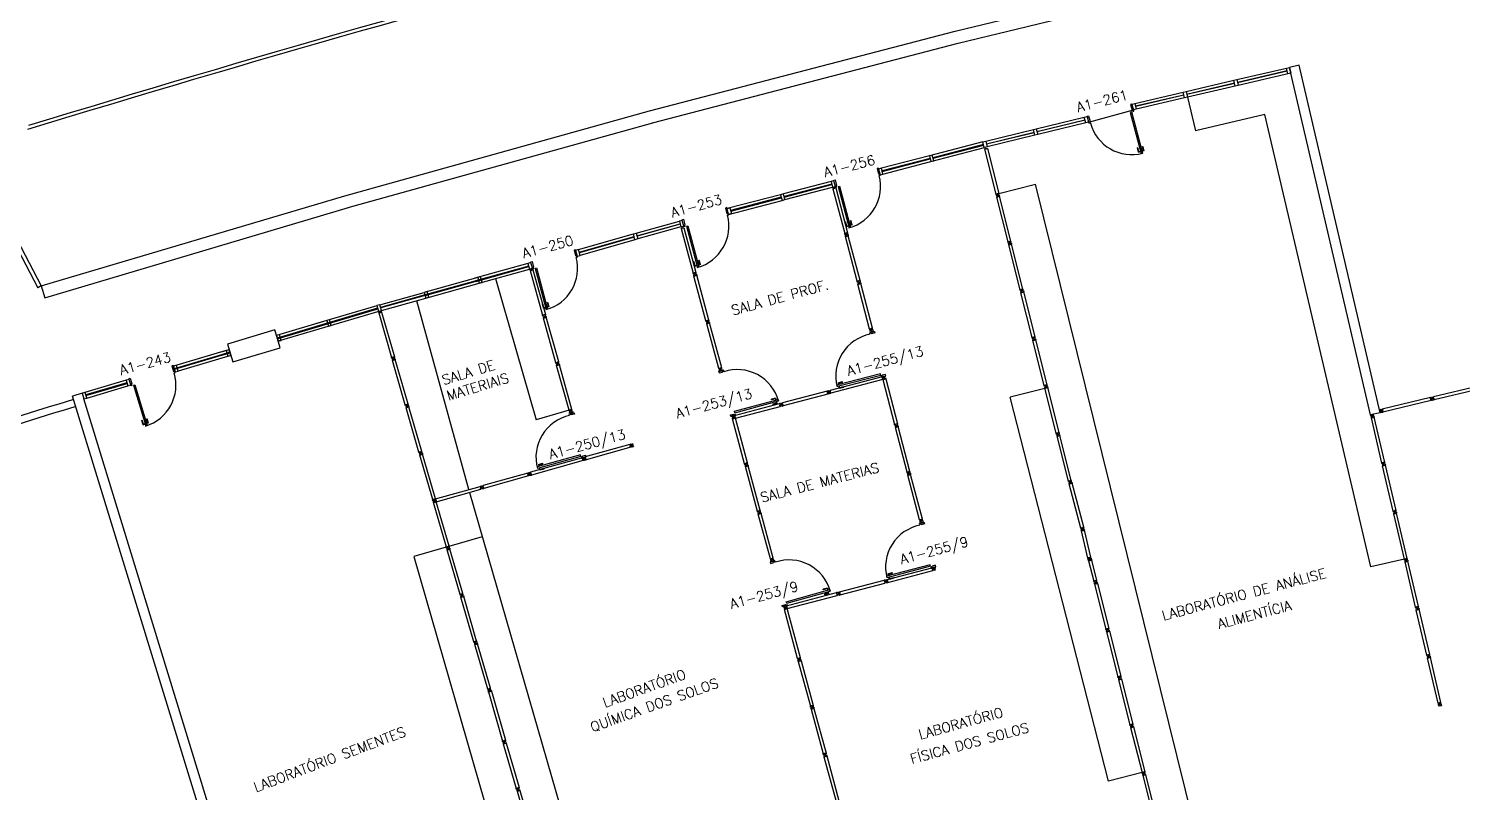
# Model space of a CAD drawing. Header units: millimetres. Extents: x 2958 to 3256, y 1036 to 1150.
# Drawn here: x 3001.71 to 3030.77, y 1060.13 to 1075.61 of the extents above; entities that cross this region are included whole.
import ezdxf

# ---------------------------------------------------------------- set-up
doc = ezdxf.new("R2010")
doc.units = ezdxf.units.MM
for name, color, linetype in [('ALV', 2, 'Continuous'), ('BANC', 2, 'Continuous'), ('DIV', 2, 'Continuous'), ('ESQ', 1, 'Continuous'), ('PISO', 1, 'Continuous'), ('TEXTO', 2, 'Continuous'), ('TEXTO-ENDEREÇO', 2, 'Continuous'), ('USO1', 2, 'Continuous')]:
    doc.layers.add(name, color=color, linetype=linetype)
doc.styles.add('1', font='romans.shx')
doc.styles.add('UNB-100', font='simplex.shx', dxfattribs={"height": 0.2})
doc.styles.add('UNB-100-1', font='simplex.shx', dxfattribs={"height": 0.2})
doc.dimstyles.new('1-600', dxfattribs={"dimtxt": 1.1, "dimasz": 2.5, "dimexe": 2, "dimexo": 4, "dimgap": 0.2, "dimtad": 1, "dimdec": 0, "dimzin": 4, "dimdsep": 46, "dimlunit": 6, "dimtxsty": '1', "dimblk1": 'NONE', "dimblk2": 'NONE', "dimsah": 1, "dimcen": 0, "dimclrd": 2, "dimclre": 2, "dimclrt": 2, "dimadec": 0, "dimazin": 0, "dimtfac": 1, "dimtdec": 0, "dimtmove": 2, "dimatfit": 3, "dimldrblk": 'NONE', "dimfxl": 1, "dimtolj": 1, "dimtzin": 0, "dimarcsym": 0})

# ---------------------------------------------------------------- blocks, each defined once
blk = doc.blocks.new('DIVMT-SLC')
for p, q in [((-0.03, 0.03), (-0.03, 0.006)), ((-0.008, 0.03), (-0.03, 0.03)), ((-0.0185, 0.006), (-0.03, 0.006)), ((-0.0185, -0.006), (-0.0185, 0.006)), ((-0.008, 0.03), (-0.008, 0.02)), ((-0.008, 0.02), (0.008, 0.02)), ((-0.0051, 0), (0.0051, 0)), ((0.0051, 0), (-0.0051, 0)), ((-0.0051, 0), (0.0051, 0)), ((0, -0.0051), (0, 0.0051)), ((0, 0.0051), (0, -0.0051)), ((0.008, 0.03), (0.008, 0.02)), ((0.008, 0.03), (0.03, 0.03)), ((0.0205, 0.006), (0.03, 0.006)), ((0.0205, -0.006), (0.0205, 0.006)), ((0.0205, 0.006), (0.0205, -0.006)), ((0.0205, 0.006), (0.03, 0.006)), ((0.97, 0.03), (0.03, 0.03)), ((0.03, 0.006), (0.03, 0.03)), ((0.03, -0.03), (0.03, 0.03)), ((0.03, -0.005), (0.03, 0.005)), ((0.97, -0.03), (0.97, 0.03)), ((0.97, 0.03), (0.97, 0.009)), ((0.97, 0.009), (0.97, 0.027)), ((0.9795, 0.006), (0.97, 0.006)), ((0.97, -0.005), (0.97, 0.005)), ((0.9795, 0.006), (0.9795, -0.006)), ((1.0051, 0), (0.9949, 0)), ((1, 0.0051), (1, -0.0051)), ((-0.0185, -0.006), (-0.03, -0.006)), ((-0.03, -0.03), (-0.03, -0.006)), ((-0.008, -0.03), (-0.03, -0.03)), ((-0.008, -0.03), (-0.008, -0.02)), ((-0.008, -0.02), (0.008, -0.02)), ((0.008, -0.03), (0.008, -0.02)), ((0.008, -0.03), (0.03, -0.03)), ((0.0205, -0.006), (0.03, -0.006)), ((0.0205, -0.006), (0.03, -0.006)), ((0.03, -0.006), (0.03, -0.03)), ((0.97, -0.03), (0.03, -0.03)), ((0.9795, -0.006), (0.97, -0.006)), ((0.97, -0.009), (0.97, -0.027))]:
    blk.add_line(p, q)
blk = doc.blocks.new('MTT-SLC')
for p, q in [((-0.008, 0.03), (-0.03, 0.03)), ((-0.03, 0.03), (-0.03, 0.006)), ((-0.0185, 0.006), (-0.03, 0.006)), ((-0.0185, -0.006), (-0.0185, 0.006)), ((-0.008, 0.03), (-0.008, 0.02)), ((-0.008, 0.02), (0.008, 0.02)), ((-0.0051, 0), (0.0051, 0)), ((0, -0.0051), (0, 0.0051)), ((0.008, 0.03), (0.03, 0.03)), ((0.008, 0.03), (0.008, 0.02)), ((0.0205, -0.006), (0.0205, 0.006)), ((0.0205, 0.006), (0.03, 0.006)), ((0.03, 0.006), (0.03, 0.03)), ((-0.03, -0.03), (-0.03, -0.006)), ((-0.0185, -0.006), (-0.03, -0.006)), ((-0.008, -0.03), (-0.03, -0.03)), ((-0.008, -0.02), (0.008, -0.02)), ((-0.008, -0.03), (-0.008, -0.02)), ((0.008, -0.03), (0.008, -0.02)), ((0.008, -0.03), (0.03, -0.03)), ((0.0205, -0.006), (0.03, -0.006)), ((0.03, -0.006), (0.03, -0.03))]:
    blk.add_line(p, q)
blk = doc.blocks.new('PDV1D-SLC')
at = {"layer": 'DIV'}
for p, q in [((0, 0), (-0.012, 0)), ((0, 0.06), (0, 0.075)), ((0, 0.075), (0.03, 0.075)), ((0, -0.06), (0, 0.06)), ((0.03, 0.075), (0.03, -0.045)), ((0.91, 0.075), (0.91, -0.045)), ((0.94, 0.075), (0.91, 0.075)), ((0.94, 0.06), (0.94, 0.075)), ((0.94, -0.06), (0.94, 0.06)), ((0, -0.075), (0, -0.06)), ((0.02, -0.075), (0, -0.075)), ((0.02, -0.045), (0.03, -0.045)), ((0.02, -0.045), (0.02, -0.075)), ((0.052, -0.075), (0.052, -0.94)), ((0.052, -0.075), (0.082, -0.075)), ((0.082, -0.075), (0.082, -0.94)), ((0.92, -0.045), (0.91, -0.045)), ((0.92, -0.045), (0.92, -0.075)), ((0.92, -0.075), (0.94, -0.075)), ((0.94, -0.075), (0.94, -0.06)), ((0.019, -0.81), (0.009, -0.81)), ((0.009, -0.9), (0.009, -0.81)), ((0.019, -0.89), (0.019, -0.81)), ((0.114, -0.81), (0.124, -0.81)), ((0.114, -0.89), (0.114, -0.81)), ((0.124, -0.9), (0.124, -0.81)), ((0.009, -0.9), (0.049, -0.9)), ((0.019, -0.89), (0.049, -0.89)), ((0.082, -0.94), (0.052, -0.94)), ((0.114, -0.89), (0.084, -0.89)), ((0.124, -0.9), (0.084, -0.9))]:
    blk.add_line(p, q, dxfattribs=at)
blk.add_arc((0.048, -0.075), 0.865, 270, 0, dxfattribs=at)
blk = doc.blocks.new('DIVINI-SLC')
for p, q in [((-0.005, 0), (0.005, 0)), ((-0.005, 0), (0.005, 0)), ((0.008, 0.02), (0, 0.02)), ((0, 0.001), (0, 0.02)), ((0, -0.005), (0, 0.005)), ((0, -0.005), (0, 0.005)), ((0, -0.02), (0, 0.001)), ((0.008, 0.03), (0.03, 0.03)), ((0.008, 0.03), (0.008, 0.02)), ((0.02, 0.006), (0.03, 0.006)), ((0.02, 0.006), (0.02, -0.006)), ((0.02, -0.006), (0.02, 0.006)), ((0.02, 0.006), (0.03, 0.006)), ((0.02, -0.004), (0.02, 0.004)), ((0.023, 0.006), (0.027, 0.006)), ((0.03, -0.03), (0.03, 0.03)), ((0.03, 0.03), (0.03, -0.03)), ((0.03, 0.03), (0.97, 0.03)), ((0.03, 0.009), (0.03, 0.027)), ((0.03, 0.009), (0.03, 0.027)), ((0.03, -0.005), (0.03, 0.005)), ((0.03, 0.005), (0.03, -0.005)), ((0.97, 0.03), (0.97, -0.03)), ((0.98, 0.006), (0.97, 0.006)), ((0.97, 0.005), (0.97, -0.005)), ((0.98, -0.006), (0.98, 0.006)), ((0.995, 0), (1.005, 0)), ((1.005, 0), (0.995, 0)), ((1, -0.005), (1, 0.005)), ((0, -0.02), (0.008, -0.02)), ((0.008, -0.03), (0.008, -0.02)), ((0.008, -0.03), (0.03, -0.03)), ((0.02, -0.006), (0.03, -0.006)), ((0.02, -0.006), (0.03, -0.006)), ((0.023, -0.006), (0.027, -0.006)), ((0.03, -0.009), (0.03, -0.027)), ((0.03, -0.009), (0.03, -0.027)), ((0.03, -0.03), (0.03, -0.009)), ((0.03, -0.03), (0.97, -0.03)), ((0.98, -0.006), (0.97, -0.006))]:
    blk.add_line(p, q)
blk = doc.blocks.new('PDV2E-SLC')
at = {"layer": 'DIV', "color": 1}
for p, q in [((0.023, 0.925), (0.063, 0.925)), ((0.023, 0.925), (0.023, 0.835)), ((0.033, 0.915), (0.063, 0.915)), ((0.033, 0.915), (0.033, 0.835)), ((0.138, 0.925), (0.097, 0.925)), ((0.128, 0.915), (0.097, 0.915)), ((0.128, 0.915), (0.128, 0.835)), ((0.138, 0.925), (0.138, 0.835)), ((0.033, 0.835), (0.023, 0.835)), ((0.128, 0.835), (0.137, 0.835))]:
    blk.add_line(p, q, dxfattribs=at)
at = {"layer": 'DIV'}
for p, q in [((0.065, 0.05), (0.065, 0.965)), ((0.095, 0.965), (0.065, 0.965)), ((0.095, 0.05), (0.095, 0.965)), ((0.049, 0.05), (0.029, 0.05)), ((0.029, 0.05), (0.029, 0.035)), ((0.029, 0.035), (0.029, -0.035)), ((0.049, 0.02), (0.049, 0.05)), ((0.049, 0.02), (0.059, 0.02)), ((0.059, -0.05), (0.059, 0.02)), ((0.065, 0.05), (0.095, 0.05)), ((0.928, -0.05), (0.928, 0.02)), ((0.938, 0.02), (0.928, 0.02)), ((0.938, 0.05), (0.958, 0.05)), ((0.938, 0.02), (0.938, 0.05)), ((0.958, 0.05), (0.958, 0.035)), ((0.958, 0.035), (0.958, -0.035)), ((0.029, -0.035), (0.029, -0.05)), ((0.029, -0.05), (0.059, -0.05)), ((0.958, -0.05), (0.928, -0.05)), ((0.958, -0.035), (0.958, -0.05))]:
    blk.add_line(p, q, dxfattribs=at)
at = {"layer": 'DIV', "color": 1}
blk.add_arc((0.062, 0.1), 0.865, 356.6786, 90, dxfattribs=at)
blk = doc.blocks.new('MTINI-SLC')
for p, q in [((-0.03, 0.008), (-0.03, 0.03)), ((0.03, 0.03), (-0.03, 0.03)), ((-0.03, 0.008), (-0.02, 0.008)), ((-0.009, 0.03), (-0.027, 0.03)), ((-0.02, 0.008), (-0.02, 0)), ((-0.001, 0), (-0.02, 0)), ((-0.006, 0.02), (-0.006, 0.03)), ((-0.006, 0.023), (-0.006, 0.027)), ((-0.006, 0.02), (0.006, 0.02)), ((0.005, 0.03), (-0.005, 0.03)), ((0.005, 0), (-0.005, 0)), ((0.004, 0.02), (-0.004, 0.02)), ((0.02, 0), (-0.001, 0)), ((0, -0.005), (0, 0.005)), ((0.006, 0.02), (0.006, 0.03)), ((0.006, 0.023), (0.006, 0.027)), ((0.009, 0.03), (0.027, 0.03)), ((0.03, 0.008), (0.02, 0.008)), ((0.02, 0), (0.02, 0.008)), ((0.03, 0.008), (0.03, 0.03))]:
    blk.add_line(p, q)
blk = doc.blocks.new('DIV-SLC')
for p, q in [((-0.0051, 0), (0.0051, 0)), ((0, -0.0051), (0, 0.0051)), ((0.0205, 0.006), (0.03, 0.006)), ((0.0205, -0.006), (0.0205, 0.006)), ((0.03, 0.03), (0.97, 0.03)), ((0.03, 0.03), (0.03, -0.03)), ((0.03, 0.009), (0.03, 0.027)), ((0.03, 0.005), (0.03, -0.005)), ((0.97, 0.03), (0.97, -0.03)), ((0.9795, 0.006), (0.97, 0.006)), ((0.97, 0.005), (0.97, -0.005)), ((0.9795, -0.006), (0.9795, 0.006)), ((1.0051, 0), (0.9949, 0)), ((0.9949, 0), (1.0051, 0)), ((1, -0.0051), (1, 0.0051)), ((0.0205, -0.006), (0.03, -0.006)), ((0.03, -0.03), (0.03, -0.009)), ((0.03, -0.009), (0.03, -0.027)), ((0.03, -0.03), (0.97, -0.03)), ((0.9795, -0.006), (0.97, -0.006))]:
    blk.add_line(p, q)
blk = doc.blocks.new('PDV2D-SLC')
at = {"layer": 'DIV'}
for p, q in [((0.03, 0.05), (0.06, 0.05)), ((0.03, 0.035), (0.03, 0.05)), ((0.03, -0.035), (0.03, 0.035)), ((0.06, 0.05), (0.06, -0.02)), ((0.941, 0.05), (0.941, -0.02)), ((0.971, 0.05), (0.941, 0.05)), ((0.971, 0.035), (0.971, 0.05)), ((0.971, -0.035), (0.971, 0.035)), ((0.03, -0.05), (0.03, -0.035)), ((0.05, -0.05), (0.03, -0.05)), ((0.05, -0.02), (0.06, -0.02)), ((0.05, -0.02), (0.05, -0.05)), ((0.079, -0.05), (0.109, -0.05)), ((0.079, -0.05), (0.079, -0.965)), ((0.109, -0.05), (0.109, -0.965)), ((0.951, -0.02), (0.941, -0.02)), ((0.951, -0.02), (0.951, -0.05)), ((0.951, -0.05), (0.971, -0.05)), ((0.971, -0.05), (0.971, -0.035)), ((0.109, -0.965), (0.079, -0.965))]:
    blk.add_line(p, q, dxfattribs=at)
at = {"layer": 'DIV', "color": 1}
for p, q in [((0.036, -0.925), (0.036, -0.835)), ((0.046, -0.835), (0.036, -0.835)), ((0.046, -0.915), (0.046, -0.835)), ((0.141, -0.915), (0.141, -0.835)), ((0.141, -0.835), (0.151, -0.835)), ((0.151, -0.925), (0.151, -0.835)), ((0.036, -0.925), (0.076, -0.925)), ((0.046, -0.915), (0.076, -0.915)), ((0.141, -0.915), (0.111, -0.915)), ((0.151, -0.925), (0.111, -0.925))]:
    blk.add_line(p, q, dxfattribs=at)
blk.add_arc((0.076, -0.1), 0.865, 270, 3.3214, dxfattribs=at)
blk = doc.blocks.new('P12X6-SLC')
for p, q in [((0, -0.12), (0, 0)), ((0, 0), (0.06, 0)), ((0.06, 0), (0.06, -0.12)), ((0.06, -0.12), (0, -0.12))]:
    blk.add_line(p, q)
blk = doc.blocks.new('PDV1E-SLC')
at = {"layer": 'DIV'}
for p, q in [((-0.94, 0.075), (-0.91, 0.075)), ((-0.94, 0.06), (-0.94, 0.075)), ((-0.94, -0.06), (-0.94, 0.06)), ((-0.91, 0.075), (-0.91, -0.045)), ((0, 0.075), (-0.03, 0.075)), ((-0.03, 0.075), (-0.03, -0.045)), ((0, 0.06), (0, 0.075)), ((0, -0.06), (0, 0.06)), ((0, 0), (0.012, 0)), ((-0.94, -0.075), (-0.94, -0.06)), ((-0.92, -0.075), (-0.94, -0.075)), ((-0.92, -0.045), (-0.92, -0.075)), ((-0.92, -0.045), (0, -0.045)), ((-0.082, -0.075), (-0.082, -0.94)), ((-0.052, -0.075), (-0.082, -0.075)), ((-0.052, -0.075), (-0.052, -0.94)), ((-0.02, -0.045), (-0.03, -0.045)), ((-0.02, -0.045), (-0.02, -0.075)), ((-0.02, -0.075), (0, -0.075)), ((0, -0.075), (0, -0.06)), ((-0.114, -0.81), (-0.124, -0.81)), ((-0.124, -0.9), (-0.124, -0.81)), ((-0.114, -0.89), (-0.114, -0.81)), ((-0.019, -0.81), (-0.009, -0.81)), ((-0.019, -0.89), (-0.019, -0.81)), ((-0.009, -0.9), (-0.009, -0.81)), ((-0.124, -0.9), (-0.084, -0.9)), ((-0.114, -0.89), (-0.084, -0.89)), ((-0.082, -0.94), (-0.052, -0.94)), ((-0.019, -0.89), (-0.049, -0.89)), ((-0.009, -0.9), (-0.049, -0.9))]:
    blk.add_line(p, q, dxfattribs=at)
blk.add_arc((-0.048, -0.075), 0.865, 180, 270, dxfattribs=at)
blk = doc.blocks.new('*D91')
at = {"layer": 'DEFPOINTS', "color": 0, "transparency": 16777216}
for p in [(3036.797, 1060.353), (3037.114, 1058.887), (3007.55, 1052.716), (3007.991, 1051.282), (3028.889, 1050.315)]:
    blk.add_point(p, dxfattribs=at)
at = {"layer": 'USO1', "color": 2, "lineweight": -2, "transparency": 16777216}
for p, q in [((3037.959, 1054.977), (3038.91, 1050.577)), ((3009.165, 1047.458), (3010.487, 1043.155))]:
    blk.add_line(p, q, dxfattribs=at)
blk.add_arc((3111.82, 713.216), 347.15, 102.19512, 107.07317, dxfattribs=at)
at = {"layer": 'USO1', "color": 2, "transparency": 16777216, "insert": (3023.878, 1050.007), "char_height": 1.1, "attachment_point": 5, "rotation": 14.6341, "style": '1'}
blk.add_mtext('\\A1;Agrônomia e Veterinária', dxfattribs=at)
blk = doc.blocks.new('_NONE')
at = {"color": 0, "linetype": 'ByBlock'}
blk.add_circle((0, 0), 0.25, dxfattribs=at)

msp = doc.modelspace()

# ---------------------------------------------------------------- linework, layer by layer
at = {"layer": 'ALV'}
for p, q in [((3027.459, 1074.873), (3027.264, 1074.828)), ((3028.911, 1067.782), (3027.264, 1074.828)), ((3029.105, 1067.828), (3027.459, 1074.873)), ((3025.196, 1074.223), (3025.359, 1073.544)), ((3026.769, 1073.871), (3025.359, 1073.544)), ((3028.912, 1064.701), (3026.769, 1073.871)), ((3001.966, 1070.396), (3001.895, 1070.359)), ((3001.966, 1070.396), (3002.037, 1070.157)), ((3007.364, 1052.659), (3002.602, 1068.164)), ((3007.556, 1052.717), (3002.829, 1068.106)), ((3029.105, 1067.828), (3028.911, 1067.782)), ((3029.594, 1064.86), (3028.912, 1064.701))]:
    msp.add_line(p, q, dxfattribs=at)
at = {"layer": 'BANC'}
for p, q in [((2984.455, 1103.896), (3001.966, 1070.396)), ((2984.384, 1103.859), (3001.895, 1070.359)), ((3020.491, 1075.562), (3026.715, 1077.071)), ((3020.55, 1075.319), (3026.774, 1076.828)), ((3014.293, 1073.947), (3020.491, 1075.562)), ((3014.356, 1073.705), (3020.554, 1075.32)), ((3008.123, 1072.227), (3014.293, 1073.947)), ((3008.19, 1071.986), (3014.36, 1073.706)), ((3001.966, 1070.396), (3008.123, 1072.227)), ((3021.376, 1072.273), (3022.121, 1072.461)), ((3025.755, 1057.777), (3022.121, 1072.461)), ((3002.037, 1070.157), (3008.194, 1071.987)), ((3011.174, 1070.545), (3012, 1067.685)), ((3010.632, 1066.27), (3009.577, 1070.096)), ((3022.31, 1068.321), (3021.607, 1068.144)), ((3023.599, 1060.361), (3021.607, 1068.144)), ((3012.665, 1067.877), (3012, 1067.685)), ((3010.648, 1066.212), (3013.152, 1057.538)), ((3010.235, 1065.12), (3010.907, 1065.315)), ((3010.177, 1065.104), (3009.518, 1064.914)), ((3009.518, 1064.914), (3012.603, 1054.223)), ((3023.243, 1064.881), (3023.269, 1064.776)), ((3024.277, 1060.532), (3023.599, 1060.361))]:
    msp.add_line(p, q, dxfattribs=at)
for radius, end in [(373.648, 107.85974), (373.499, 107.85677)]:
    msp.add_arc((3112.416, 710.943), radius, 107.0881, end, dxfattribs=at)
at = {"layer": 'DIV'}
for p, q in [((3019.009, 1068.556), (3017.954, 1068.28)), ((3019.024, 1068.498), (3017.97, 1068.222)), ((3017.918, 1068.27), (3017.896, 1068.265)), ((3017.896, 1068.265), (3017.903, 1068.242)), ((3017.914, 1068.244), (3017.903, 1068.242)), ((3017.917, 1068.233), (3017.906, 1068.23)), ((3017.912, 1068.207), (3017.906, 1068.23)), ((3017.933, 1068.212), (3017.912, 1068.207)), ((3017.917, 1068.233), (3017.914, 1068.244)), ((3017.918, 1068.27), (3017.92, 1068.261)), ((3017.92, 1068.261), (3017.936, 1068.265)), ((3017.928, 1068.242), (3017.938, 1068.245)), ((3017.938, 1068.245), (3017.928, 1068.242)), ((3017.928, 1068.242), (3017.938, 1068.245)), ((3017.93, 1068.222), (3017.946, 1068.226)), ((3017.933, 1068.212), (3017.93, 1068.222)), ((3017.932, 1068.248), (3017.934, 1068.238)), ((3017.934, 1068.238), (3017.932, 1068.248)), ((3017.933, 1068.274), (3017.954, 1068.28)), ((3017.933, 1068.274), (3017.936, 1068.265)), ((3017.948, 1068.216), (3017.946, 1068.226)), ((3017.948, 1068.216), (3017.97, 1068.222)), ((3017.951, 1068.254), (3017.961, 1068.257)), ((3017.951, 1068.254), (3017.961, 1068.257)), ((3017.951, 1068.254), (3017.954, 1068.243)), ((3017.954, 1068.243), (3017.951, 1068.254)), ((3017.97, 1068.222), (3017.954, 1068.28)), ((3017.961, 1068.257), (3017.954, 1068.28)), ((3017.954, 1068.243), (3017.964, 1068.245)), ((3017.954, 1068.243), (3017.964, 1068.245)), ((3017.963, 1068.246), (3017.961, 1068.256)), ((3017.964, 1068.245), (3017.97, 1068.222)), ((3030.122, 1068.133), (3029.145, 1067.899)), ((3030.122, 1068.133), (3030.127, 1068.112)), ((3030.136, 1068.075), (3030.122, 1068.133)), ((3030.127, 1068.112), (3030.123, 1068.13)), ((3029.108, 1067.89), (3029.087, 1067.885)), ((3029.087, 1067.885), (3029.092, 1067.862)), ((3029.104, 1067.865), (3029.092, 1067.862)), ((3029.106, 1067.853), (3029.095, 1067.85)), ((3029.101, 1067.827), (3029.095, 1067.85)), ((3029.122, 1067.832), (3029.101, 1067.827)), ((3029.106, 1067.853), (3029.104, 1067.865)), ((3029.108, 1067.89), (3029.11, 1067.881)), ((3029.11, 1067.881), (3029.126, 1067.884)), ((3029.118, 1067.862), (3029.128, 1067.864)), ((3029.128, 1067.864), (3029.118, 1067.862)), ((3029.118, 1067.862), (3029.128, 1067.864)), ((3029.12, 1067.842), (3029.135, 1067.845)), ((3029.122, 1067.832), (3029.12, 1067.842)), ((3029.122, 1067.868), (3029.124, 1067.858)), ((3029.124, 1067.858), (3029.122, 1067.868)), ((3029.124, 1067.894), (3029.145, 1067.899)), ((3029.124, 1067.894), (3029.126, 1067.884)), ((3029.138, 1067.836), (3029.135, 1067.845)), ((3029.138, 1067.836), (3029.159, 1067.841)), ((3029.141, 1067.874), (3029.151, 1067.876)), ((3029.141, 1067.874), (3029.151, 1067.876)), ((3029.141, 1067.874), (3029.144, 1067.862)), ((3029.144, 1067.862), (3029.141, 1067.874)), ((3029.144, 1067.862), (3029.153, 1067.864)), ((3029.144, 1067.862), (3029.153, 1067.864)), ((3029.159, 1067.841), (3029.145, 1067.899)), ((3029.151, 1067.876), (3029.145, 1067.899)), ((3029.153, 1067.865), (3029.151, 1067.875)), ((3029.153, 1067.864), (3029.159, 1067.841)), ((3030.136, 1068.075), (3029.159, 1067.841)), ((3030.137, 1068.112), (3030.128, 1068.11)), ((3030.131, 1068.099), (3030.128, 1068.109)), ((3030.14, 1068.1), (3030.131, 1068.098)), ((3030.131, 1068.095), (3030.136, 1068.077)), ((3030.137, 1068.112), (3030.14, 1068.1)), ((3030.163, 1068.112), (3030.154, 1068.109)), ((3030.157, 1068.116), (3030.16, 1068.106)), ((3012.934, 1066.913), (3011.884, 1066.62)), ((3012.95, 1066.856), (3011.9, 1066.562)), ((3012.934, 1066.913), (3012.94, 1066.893)), ((3012.95, 1066.856), (3012.934, 1066.913)), ((3012.94, 1066.893), (3012.935, 1066.911)), ((3012.949, 1066.893), (3012.94, 1066.89)), ((3012.943, 1066.88), (3012.941, 1066.889)), ((3012.953, 1066.881), (3012.944, 1066.879)), ((3012.944, 1066.876), (3012.949, 1066.859)), ((3012.949, 1066.893), (3012.953, 1066.881)), ((3012.969, 1066.898), (3012.972, 1066.888)), ((3011.847, 1066.61), (3011.826, 1066.604)), ((3011.826, 1066.604), (3011.833, 1066.581)), ((3011.844, 1066.584), (3011.833, 1066.581)), ((3011.847, 1066.572), (3011.836, 1066.569)), ((3011.842, 1066.546), (3011.836, 1066.569)), ((3011.864, 1066.552), (3011.842, 1066.546)), ((3011.847, 1066.572), (3011.844, 1066.584)), ((3011.847, 1066.61), (3011.85, 1066.6)), ((3011.85, 1066.6), (3011.865, 1066.604)), ((3011.858, 1066.581), (3011.868, 1066.584)), ((3011.868, 1066.584), (3011.858, 1066.581)), ((3011.858, 1066.581), (3011.868, 1066.584)), ((3011.861, 1066.561), (3011.876, 1066.566)), ((3011.864, 1066.552), (3011.861, 1066.561)), ((3011.862, 1066.588), (3011.865, 1066.578)), ((3011.865, 1066.578), (3011.862, 1066.588)), ((3011.863, 1066.614), (3011.884, 1066.62)), ((3011.863, 1066.614), (3011.865, 1066.604)), ((3011.879, 1066.556), (3011.876, 1066.566)), ((3011.879, 1066.556), (3011.9, 1066.562)), ((3011.881, 1066.594), (3011.89, 1066.597)), ((3011.881, 1066.594), (3011.89, 1066.597)), ((3011.881, 1066.594), (3011.885, 1066.583)), ((3011.885, 1066.583), (3011.881, 1066.594)), ((3011.9, 1066.562), (3011.884, 1066.62)), ((3011.89, 1066.597), (3011.884, 1066.62)), ((3011.885, 1066.583), (3011.894, 1066.585)), ((3011.885, 1066.583), (3011.894, 1066.585)), ((3011.893, 1066.586), (3011.891, 1066.596)), ((3011.894, 1066.585), (3011.9, 1066.562)), ((3022.788, 1066.441), (3022.811, 1066.447)), ((3022.793, 1066.42), (3022.788, 1066.441)), ((3022.793, 1066.42), (3022.803, 1066.422)), ((3022.797, 1066.404), (3022.807, 1066.407)), ((3022.797, 1066.404), (3022.802, 1066.383)), ((3022.802, 1066.383), (3022.86, 1066.398)), ((3022.825, 1066.389), (3022.802, 1066.383)), ((3023.038, 1065.489), (3022.802, 1066.383)), ((3022.803, 1066.422), (3022.807, 1066.407)), ((3022.814, 1066.436), (3022.811, 1066.447)), ((3022.814, 1066.436), (3022.825, 1066.439)), ((3022.829, 1066.421), (3022.819, 1066.418)), ((3022.819, 1066.418), (3022.829, 1066.421)), ((3022.846, 1066.456), (3022.822, 1066.45)), ((3022.825, 1066.439), (3022.822, 1066.45)), ((3022.823, 1066.424), (3022.825, 1066.414)), ((3022.825, 1066.414), (3022.823, 1066.424)), ((3022.823, 1066.424), (3022.825, 1066.414)), ((3022.835, 1066.401), (3022.823, 1066.398)), ((3022.823, 1066.398), (3022.835, 1066.401)), ((3022.823, 1066.398), (3022.825, 1066.389)), ((3022.823, 1066.398), (3022.825, 1066.389)), ((3022.826, 1066.389), (3022.836, 1066.391)), ((3022.835, 1066.401), (3022.837, 1066.392)), ((3022.835, 1066.401), (3022.837, 1066.392)), ((3022.837, 1066.392), (3022.86, 1066.398)), ((3022.851, 1066.434), (3022.841, 1066.432)), ((3022.841, 1066.432), (3022.845, 1066.416)), ((3022.855, 1066.419), (3022.845, 1066.416)), ((3022.851, 1066.434), (3022.846, 1066.456)), ((3022.855, 1066.419), (3022.86, 1066.398)), ((3023.096, 1065.504), (3022.86, 1066.398)), ((3023.038, 1065.489), (3023.096, 1065.504)), ((3023.058, 1065.494), (3023.041, 1065.49)), ((3023.052, 1065.431), (3023.11, 1065.445)), ((3023.181, 1064.882), (3023.052, 1065.431)), ((3023.063, 1065.486), (3023.061, 1065.495)), ((3023.062, 1065.495), (3023.072, 1065.497)), ((3023.075, 1065.488), (3023.063, 1065.486)), ((3023.079, 1065.468), (3023.063, 1065.448)), ((3023.07, 1065.445), (3023.073, 1065.472)), ((3023.075, 1065.488), (3023.073, 1065.498)), ((3023.085, 1065.449), (3023.073, 1065.446)), ((3023.073, 1065.446), (3023.075, 1065.437)), ((3023.085, 1065.486), (3023.075, 1065.483)), ((3023.096, 1065.504), (3023.076, 1065.498)), ((3023.076, 1065.498), (3023.093, 1065.503)), ((3023.076, 1065.437), (3023.086, 1065.439)), ((3023.081, 1065.48), (3023.079, 1065.49)), ((3023.079, 1065.49), (3023.081, 1065.48)), ((3023.085, 1065.449), (3023.087, 1065.439)), ((3023.239, 1064.896), (3023.11, 1065.445)), ((3023.18, 1064.882), (3023.186, 1064.861)), ((3023.195, 1064.824), (3023.18, 1064.882)), ((3023.195, 1064.824), (3023.18, 1064.882)), ((3023.18, 1064.882), (3023.186, 1064.861)), ((3023.181, 1064.882), (3023.239, 1064.896)), ((3023.186, 1064.861), (3023.181, 1064.879)), ((3023.186, 1064.861), (3023.181, 1064.879)), ((3023.201, 1064.887), (3023.184, 1064.883)), ((3023.195, 1064.861), (3023.186, 1064.859)), ((3023.195, 1064.861), (3023.186, 1064.859)), ((3023.189, 1064.848), (3023.187, 1064.858)), ((3023.189, 1064.848), (3023.187, 1064.858)), ((3023.198, 1064.849), (3023.189, 1064.847)), ((3023.198, 1064.849), (3023.189, 1064.847)), ((3023.19, 1064.844), (3023.194, 1064.827)), ((3023.19, 1064.844), (3023.194, 1064.827)), ((3023.195, 1064.861), (3023.198, 1064.849)), ((3023.195, 1064.861), (3023.198, 1064.849)), ((3023.253, 1064.838), (3023.195, 1064.824)), ((3023.195, 1064.824), (3023.215, 1064.829)), ((3023.195, 1064.824), (3023.299, 1064.411)), ((3023.215, 1064.829), (3023.198, 1064.824)), ((3023.206, 1064.879), (3023.204, 1064.888)), ((3023.205, 1064.888), (3023.215, 1064.89)), ((3023.218, 1064.881), (3023.206, 1064.879)), ((3023.212, 1064.859), (3023.222, 1064.861)), ((3023.222, 1064.861), (3023.212, 1064.859)), ((3023.222, 1064.861), (3023.212, 1064.859)), ((3023.222, 1064.861), (3023.212, 1064.859)), ((3023.218, 1064.881), (3023.216, 1064.891)), ((3023.216, 1064.865), (3023.218, 1064.855)), ((3023.218, 1064.855), (3023.216, 1064.865)), ((3023.216, 1064.865), (3023.218, 1064.855)), ((3023.216, 1064.865), (3023.218, 1064.855)), ((3023.216, 1064.839), (3023.228, 1064.842)), ((3023.216, 1064.839), (3023.218, 1064.83)), ((3023.239, 1064.896), (3023.219, 1064.891)), ((3023.219, 1064.891), (3023.236, 1064.895)), ((3023.229, 1064.832), (3023.219, 1064.83)), ((3023.228, 1064.842), (3023.23, 1064.832)), ((3023.233, 1064.833), (3023.25, 1064.838)), ((3023.253, 1064.838), (3023.357, 1064.426)), ((3023.357, 1064.426), (3023.299, 1064.411)), ((3023.323, 1064.417), (3023.299, 1064.411)), ((3023.305, 1064.39), (3023.299, 1064.411)), ((3023.305, 1064.39), (3023.314, 1064.392)), ((3023.309, 1064.374), (3023.318, 1064.377)), ((3023.309, 1064.374), (3023.314, 1064.353)), ((3023.318, 1064.377), (3023.314, 1064.392)), ((3023.314, 1064.353), (3023.337, 1064.359)), ((3023.325, 1064.408), (3023.323, 1064.417)), ((3023.325, 1064.408), (3023.323, 1064.417)), ((3023.333, 1064.419), (3023.324, 1064.417)), ((3023.325, 1064.408), (3023.337, 1064.411)), ((3023.337, 1064.411), (3023.325, 1064.408)), ((3023.331, 1064.388), (3023.341, 1064.39)), ((3023.341, 1064.39), (3023.331, 1064.388)), ((3023.334, 1064.42), (3023.357, 1064.426)), ((3023.337, 1064.411), (3023.334, 1064.42)), ((3023.337, 1064.411), (3023.334, 1064.42)), ((3023.337, 1064.384), (3023.334, 1064.394)), ((3023.334, 1064.394), (3023.337, 1064.384)), ((3023.337, 1064.384), (3023.334, 1064.394)), ((3023.346, 1064.373), (3023.334, 1064.37)), ((3023.334, 1064.37), (3023.337, 1064.359)), ((3023.346, 1064.373), (3023.349, 1064.362)), ((3023.372, 1064.367), (3023.349, 1064.362)), ((3023.363, 1064.404), (3023.353, 1064.402)), ((3023.357, 1064.386), (3023.353, 1064.402)), ((3023.363, 1064.404), (3023.357, 1064.426)), ((3023.367, 1064.389), (3023.357, 1064.386)), ((3023.367, 1064.389), (3023.372, 1064.367)), ((3017.071, 1063.915), (3018.085, 1064.18)), ((3017.086, 1063.857), (3018.1, 1064.122)), ((3018.106, 1064.185), (3018.085, 1064.18)), ((3018.085, 1064.18), (3018.1, 1064.122)), ((3018.091, 1064.156), (3018.085, 1064.18)), ((3018.1, 1064.159), (3018.091, 1064.156)), ((3018.1, 1064.159), (3018.091, 1064.156)), ((3018.091, 1064.155), (3018.094, 1064.146)), ((3018.103, 1064.147), (3018.094, 1064.145)), ((3018.103, 1064.147), (3018.094, 1064.145)), ((3018.094, 1064.145), (3018.1, 1064.122)), ((3018.103, 1064.147), (3018.1, 1064.159)), ((3018.1, 1064.159), (3018.103, 1064.147)), ((3018.121, 1064.127), (3018.1, 1064.122)), ((3018.106, 1064.185), (3018.109, 1064.175)), ((3018.124, 1064.18), (3018.109, 1064.175)), ((3018.126, 1064.159), (3018.117, 1064.157)), ((3018.117, 1064.157), (3018.126, 1064.159)), ((3018.126, 1064.159), (3018.117, 1064.157)), ((3018.134, 1064.141), (3018.119, 1064.137)), ((3018.121, 1064.127), (3018.119, 1064.137)), ((3018.123, 1064.153), (3018.12, 1064.163)), ((3018.12, 1064.163), (3018.123, 1064.153)), ((3018.122, 1064.189), (3018.143, 1064.195)), ((3018.122, 1064.189), (3018.124, 1064.18)), ((3018.137, 1064.131), (3018.134, 1064.141)), ((3018.137, 1064.131), (3018.158, 1064.137)), ((3018.138, 1064.169), (3018.149, 1064.172)), ((3018.138, 1064.169), (3018.141, 1064.157)), ((3018.141, 1064.157), (3018.152, 1064.16)), ((3018.143, 1064.195), (3018.149, 1064.172)), ((3018.158, 1064.137), (3018.152, 1064.16)), ((3017.012, 1063.899), (3017.036, 1063.905)), ((3017.018, 1063.878), (3017.012, 1063.899)), ((3017.018, 1063.878), (3017.028, 1063.881)), ((3017.022, 1063.863), (3017.032, 1063.865)), ((3017.022, 1063.863), (3017.028, 1063.841)), ((3017.028, 1063.881), (3017.032, 1063.865)), ((3017.028, 1063.841), (3017.086, 1063.857)), ((3017.051, 1063.847), (3017.028, 1063.841)), ((3017.294, 1062.842), (3017.028, 1063.841)), ((3017.039, 1063.894), (3017.036, 1063.905)), ((3017.039, 1063.894), (3017.05, 1063.897)), ((3017.044, 1063.877), (3017.054, 1063.879)), ((3017.054, 1063.879), (3017.044, 1063.877)), ((3017.044, 1063.877), (3017.054, 1063.879)), ((3017.07, 1063.915), (3017.047, 1063.909)), ((3017.05, 1063.897), (3017.047, 1063.909)), ((3017.05, 1063.873), (3017.048, 1063.883)), ((3017.048, 1063.883), (3017.05, 1063.873)), ((3017.05, 1063.873), (3017.048, 1063.883)), ((3017.048, 1063.883), (3017.05, 1063.873)), ((3017.06, 1063.86), (3017.049, 1063.857)), ((3017.049, 1063.857), (3017.06, 1063.86)), ((3017.049, 1063.857), (3017.051, 1063.847)), ((3017.049, 1063.857), (3017.051, 1063.847)), ((3017.052, 1063.848), (3017.062, 1063.85)), ((3017.06, 1063.86), (3017.063, 1063.851)), ((3017.06, 1063.86), (3017.063, 1063.851)), ((3017.063, 1063.851), (3017.086, 1063.857)), ((3017.076, 1063.893), (3017.066, 1063.891)), ((3017.066, 1063.891), (3017.071, 1063.875)), ((3017.067, 1063.889), (3017.077, 1063.891)), ((3017.07, 1063.877), (3017.067, 1063.889)), ((3017.076, 1063.893), (3017.07, 1063.915)), ((3017.07, 1063.877), (3017.08, 1063.88)), ((3017.071, 1063.915), (3017.086, 1063.857)), ((3017.076, 1063.894), (3017.071, 1063.912)), ((3017.08, 1063.878), (3017.071, 1063.875)), ((3017.077, 1063.89), (3017.079, 1063.881)), ((3017.08, 1063.878), (3017.086, 1063.857)), ((3017.086, 1063.857), (3017.08, 1063.877)), ((3017.08, 1063.877), (3017.085, 1063.859)), ((3017.352, 1062.858), (3017.086, 1063.857)), ((3017.294, 1062.842), (3017.352, 1062.858)), ((3017.314, 1062.848), (3017.297, 1062.843)), ((3017.32, 1062.839), (3017.317, 1062.849)), ((3017.318, 1062.849), (3017.328, 1062.851)), ((3017.331, 1062.843), (3017.32, 1062.839)), ((3017.336, 1062.822), (3017.326, 1062.82)), ((3017.331, 1062.843), (3017.329, 1062.852)), ((3017.332, 1062.816), (3017.329, 1062.826)), ((3017.352, 1062.858), (3017.332, 1062.852)), ((3017.332, 1062.852), (3017.349, 1062.857)), ((3011.091, 1062.182), (3011.033, 1062.166)), ((3011.033, 1062.166), (3011.053, 1062.172)), ((3011.033, 1062.166), (3011.316, 1061.172)), ((3011.053, 1062.172), (3011.036, 1062.167)), ((3011.049, 1062.202), (3011.059, 1062.204)), ((3011.052, 1062.208), (3011.055, 1062.198)), ((3011.054, 1062.182), (3011.065, 1062.185)), ((3011.054, 1062.182), (3011.056, 1062.173)), ((3011.067, 1062.176), (3011.057, 1062.173)), ((3011.065, 1062.185), (3011.068, 1062.176)), ((3011.071, 1062.177), (3011.088, 1062.182)), ((3011.091, 1062.182), (3011.374, 1061.188)), ((3030.298, 1061.944), (3030.277, 1061.939)), ((3030.277, 1061.939), (3030.282, 1061.915)), ((3030.293, 1061.918), (3030.282, 1061.915)), ((3030.296, 1061.906), (3030.285, 1061.904)), ((3030.291, 1061.88), (3030.285, 1061.904)), ((3030.312, 1061.886), (3030.291, 1061.88)), ((3030.296, 1061.906), (3030.293, 1061.918)), ((3030.298, 1061.944), (3030.3, 1061.934)), ((3030.3, 1061.934), (3030.316, 1061.938)), ((3030.308, 1061.915), (3030.318, 1061.918)), ((3030.318, 1061.918), (3030.308, 1061.915)), ((3030.308, 1061.915), (3030.318, 1061.918)), ((3030.31, 1061.895), (3030.325, 1061.899)), ((3030.312, 1061.886), (3030.31, 1061.895)), ((3030.312, 1061.922), (3030.314, 1061.912)), ((3030.314, 1061.912), (3030.312, 1061.922)), ((3030.314, 1061.948), (3030.335, 1061.953)), ((3030.314, 1061.948), (3030.316, 1061.938)), ((3030.328, 1061.889), (3030.325, 1061.899)), ((3030.328, 1061.889), (3030.349, 1061.894)), ((3030.331, 1061.927), (3030.341, 1061.929)), ((3030.331, 1061.927), (3030.341, 1061.929)), ((3030.331, 1061.927), (3030.334, 1061.916)), ((3030.334, 1061.916), (3030.331, 1061.927)), ((3030.334, 1061.916), (3030.343, 1061.918)), ((3030.334, 1061.916), (3030.343, 1061.918)), ((3030.349, 1061.894), (3030.335, 1061.953)), ((3030.341, 1061.929), (3030.335, 1061.953)), ((3030.343, 1061.919), (3030.341, 1061.928)), ((3030.343, 1061.918), (3030.349, 1061.894)), ((3011.374, 1061.188), (3011.316, 1061.172)), ((3011.339, 1061.178), (3011.316, 1061.172)), ((3011.322, 1061.151), (3011.316, 1061.172)), ((3011.322, 1061.151), (3011.332, 1061.153)), ((3011.336, 1061.138), (3011.332, 1061.153)), ((3011.342, 1061.169), (3011.339, 1061.178)), ((3011.342, 1061.169), (3011.339, 1061.178)), ((3011.35, 1061.181), (3011.34, 1061.179)), ((3011.342, 1061.169), (3011.353, 1061.173)), ((3011.353, 1061.173), (3011.342, 1061.169)), ((3011.348, 1061.15), (3011.358, 1061.153)), ((3011.358, 1061.153), (3011.348, 1061.15)), ((3011.351, 1061.182), (3011.374, 1061.188)), ((3011.353, 1061.173), (3011.351, 1061.182)), ((3011.353, 1061.173), (3011.351, 1061.182)), ((3011.355, 1061.146), (3011.352, 1061.156)), ((3011.352, 1061.156), (3011.355, 1061.146)), ((3011.355, 1061.146), (3011.352, 1061.156)), ((3011.38, 1061.167), (3011.37, 1061.164)), ((3011.375, 1061.149), (3011.37, 1061.164)), ((3011.38, 1061.167), (3011.374, 1061.188)), ((3011.384, 1061.152), (3011.375, 1061.149)), ((3011.384, 1061.152), (3011.39, 1061.131)), ((3011.327, 1061.135), (3011.336, 1061.138)), ((3011.327, 1061.135), (3011.333, 1061.114)), ((3011.333, 1061.114), (3011.356, 1061.121)), ((3011.364, 1061.135), (3011.352, 1061.132)), ((3011.352, 1061.132), (3011.356, 1061.121)), ((3011.364, 1061.135), (3011.367, 1061.124)), ((3011.39, 1061.131), (3011.367, 1061.124))]:
    msp.add_line(p, q, dxfattribs=at)
at = {"layer": 'ESQ'}
for p, q in [((3026.198, 1074.58), (3027.264, 1074.828)), ((3027.233, 1074.697), (3027.205, 1074.814)), ((3027.264, 1074.828), (3027.291, 1074.711)), ((3025.169, 1074.34), (3026.14, 1074.567)), ((3026.14, 1074.567), (3026.198, 1074.58)), ((3026.167, 1074.45), (3026.14, 1074.567)), ((3026.198, 1074.58), (3026.225, 1074.464)), ((3026.211, 1074.528), (3027.218, 1074.761)), ((3027.22, 1074.75), (3026.213, 1074.516)), ((3027.291, 1074.711), (3026.226, 1074.463)), ((3027.291, 1074.711), (3027.233, 1074.697)), ((3024.134, 1074.098), (3025.111, 1074.326)), ((3024.146, 1074.045), (3025.123, 1074.274)), ((3025.126, 1074.262), (3024.149, 1074.034)), ((3025.111, 1074.326), (3025.169, 1074.34)), ((3025.138, 1074.209), (3025.111, 1074.326)), ((3025.169, 1074.34), (3025.196, 1074.224)), ((3025.181, 1074.287), (3026.152, 1074.514)), ((3026.155, 1074.502), (3025.184, 1074.275)), ((3026.167, 1074.45), (3025.196, 1074.223)), ((3026.226, 1074.463), (3026.167, 1074.45)), ((3024.076, 1074.084), (3024.134, 1074.098)), ((3024.103, 1073.967), (3024.076, 1074.084)), ((3024.161, 1073.981), (3024.103, 1073.967)), ((3024.134, 1074.098), (3024.161, 1073.982)), ((3025.138, 1074.209), (3024.161, 1073.981)), ((3025.196, 1074.223), (3025.138, 1074.209)), ((3022.134, 1073.582), (3023.107, 1073.819)), ((3022.147, 1073.529), (3023.12, 1073.766)), ((3023.122, 1073.755), (3022.15, 1073.518)), ((3023.135, 1073.702), (3022.163, 1073.465)), ((3023.107, 1073.819), (3023.165, 1073.833)), ((3023.135, 1073.702), (3023.107, 1073.819)), ((3023.193, 1073.716), (3023.135, 1073.702)), ((3023.165, 1073.833), (3023.193, 1073.717)), ((3021.112, 1073.331), (3022.076, 1073.568)), ((3021.124, 1073.28), (3022.089, 1073.515)), ((3022.092, 1073.504), (3021.126, 1073.268)), ((3022.104, 1073.451), (3021.139, 1073.215)), ((3022.076, 1073.568), (3022.134, 1073.582)), ((3022.104, 1073.451), (3022.076, 1073.568)), ((3022.163, 1073.465), (3022.104, 1073.451)), ((3022.134, 1073.582), (3022.162, 1073.466)), ((3021.053, 1073.318), (3019.967, 1073.034)), ((3019.997, 1072.918), (3021.083, 1073.202)), ((3021.066, 1073.265), (3020.038, 1072.997)), ((3020.041, 1072.986), (3021.068, 1073.253)), ((3018.996, 1072.782), (3018.938, 1072.766)), ((3019.967, 1073.034), (3018.996, 1072.782)), ((3019.027, 1072.665), (3018.996, 1072.782)), ((3019.98, 1072.982), (3019.01, 1072.729)), ((3019.013, 1072.718), (3019.983, 1072.971)), ((3019.027, 1072.665), (3019.997, 1072.918)), ((3020.025, 1073.05), (3019.967, 1073.034)), ((3019.967, 1073.034), (3019.997, 1072.918)), ((3019.997, 1072.918), (3020.055, 1072.934)), ((3020.055, 1072.934), (3020.025, 1073.05)), ((3017.974, 1072.514), (3017.009, 1072.262)), ((3018.032, 1072.529), (3017.974, 1072.514)), ((3017.974, 1072.514), (3018.004, 1072.398)), ((3018.062, 1072.413), (3018.032, 1072.529)), ((3018.938, 1072.766), (3018.969, 1072.65)), ((3018.969, 1072.65), (3019.027, 1072.665)), ((3016.951, 1072.247), (3015.866, 1071.964)), ((3016.965, 1072.194), (3015.938, 1071.927)), ((3017.009, 1072.262), (3016.951, 1072.247)), ((3016.951, 1072.247), (3016.981, 1072.131)), ((3017.039, 1072.146), (3017.009, 1072.262)), ((3017.987, 1072.461), (3017.023, 1072.209)), ((3017.026, 1072.198), (3017.99, 1072.45)), ((3017.039, 1072.146), (3018.004, 1072.397)), ((3018.004, 1072.397), (3018.062, 1072.413)), ((3015.868, 1071.964), (3015.926, 1071.979)), ((3015.898, 1071.848), (3015.868, 1071.964)), ((3015.896, 1071.847), (3016.981, 1072.13)), ((3015.926, 1071.979), (3015.956, 1071.864)), ((3015.941, 1071.915), (3016.968, 1072.183)), ((3016.981, 1072.13), (3017.039, 1072.146)), ((3014.026, 1071.466), (3014.9, 1071.71)), ((3014.041, 1071.414), (3014.914, 1071.658)), ((3014.917, 1071.646), (3014.044, 1071.403)), ((3014.958, 1071.726), (3014.9, 1071.711)), ((3014.9, 1071.711), (3014.93, 1071.596)), ((3014.93, 1071.595), (3014.988, 1071.61)), ((3014.988, 1071.61), (3014.958, 1071.726)), ((3015.956, 1071.863), (3015.898, 1071.848)), ((3012.855, 1071.133), (3013.968, 1071.45)), ((3012.87, 1071.081), (3013.982, 1071.398)), ((3013.985, 1071.387), (3012.873, 1071.069)), ((3014, 1071.335), (3012.887, 1071.017)), ((3013.968, 1071.451), (3014.026, 1071.466)), ((3014, 1071.335), (3013.968, 1071.451)), ((3014.058, 1071.35), (3014, 1071.335)), ((3014.026, 1071.466), (3014.058, 1071.351)), ((3014.931, 1071.594), (3014.058, 1071.35)), ((3012.855, 1071.133), (3012.797, 1071.116)), ((3012.797, 1071.116), (3012.829, 1071.002)), ((3012.887, 1071.017), (3012.855, 1071.133)), ((3011.831, 1070.853), (3010.756, 1070.553)), ((3011.846, 1070.801), (3010.771, 1070.501)), ((3010.773, 1070.489), (3011.849, 1070.79)), ((3010.788, 1070.437), (3011.863, 1070.738)), ((3011.889, 1070.869), (3011.831, 1070.853)), ((3011.831, 1070.853), (3011.863, 1070.738)), ((3011.863, 1070.738), (3011.921, 1070.754)), ((3011.921, 1070.754), (3011.889, 1070.869)), ((3012.83, 1071.001), (3012.887, 1071.017)), ((3010.813, 1070.569), (3009.731, 1070.267)), ((3010.828, 1070.517), (3009.745, 1070.215)), ((3009.748, 1070.203), (3010.831, 1070.505)), ((3009.762, 1070.151), (3010.845, 1070.453)), ((3010.871, 1070.585), (3010.813, 1070.569)), ((3010.813, 1070.569), (3010.845, 1070.454)), ((3010.845, 1070.453), (3010.903, 1070.469)), ((3010.903, 1070.469), (3010.871, 1070.585)), ((3008.829, 1070.014), (3009.731, 1070.267)), ((3009.745, 1070.215), (3008.844, 1069.963)), ((3009.749, 1070.203), (3008.847, 1069.951)), ((3009.789, 1070.283), (3009.731, 1070.267)), ((3009.731, 1070.267), (3009.763, 1070.152)), ((3009.763, 1070.151), (3009.821, 1070.167)), ((3009.821, 1070.167), (3009.789, 1070.283)), ((3008.828, 1069.887), (3006.766, 1069.275)), ((3008.768, 1069.997), (3007.523, 1069.626)), ((3008.783, 1069.945), (3007.539, 1069.574)), ((3007.541, 1069.563), (3008.787, 1069.934)), ((3008.829, 1070.014), (3008.771, 1069.998)), ((3008.771, 1069.998), (3008.804, 1069.884)), ((3008.804, 1069.883), (3008.862, 1069.899)), ((3008.862, 1069.899), (3008.829, 1070.014)), ((3008.862, 1069.899), (3009.762, 1070.147)), ((3007.753, 1069.695), (3006.732, 1069.39)), ((3007.768, 1069.643), (3006.747, 1069.339)), ((3006.751, 1069.327), (3007.772, 1069.631)), ((3007.811, 1069.712), (3007.753, 1069.695)), ((3007.753, 1069.695), (3007.787, 1069.58)), ((3007.787, 1069.58), (3007.845, 1069.597)), ((3007.845, 1069.597), (3007.811, 1069.712)), ((3006.736, 1069.392), (3006.732, 1069.39)), ((3006.794, 1069.409), (3006.736, 1069.392)), ((3006.736, 1069.392), (3006.77, 1069.278)), ((3006.752, 1069.34), (3006.747, 1069.339)), ((3006.751, 1069.327), (3006.755, 1069.328)), ((3006.771, 1069.277), (3006.828, 1069.294)), ((3006.828, 1069.294), (3006.794, 1069.409)), ((3005.718, 1069.088), (3004.648, 1068.77)), ((3005.733, 1069.037), (3004.664, 1068.718)), ((3004.667, 1068.707), (3005.736, 1069.025)), ((3005.775, 1069.105), (3005.606, 1069.055)), ((3005.791, 1069.054), (3005.622, 1069.003)), ((3005.625, 1068.992), (3005.794, 1069.042)), ((3005.775, 1069.105), (3005.718, 1069.088)), ((3005.718, 1069.088), (3005.752, 1068.973)), ((3005.809, 1068.99), (3005.775, 1069.105)), ((3004.706, 1068.787), (3004.648, 1068.77)), ((3004.648, 1068.77), (3004.682, 1068.655)), ((3004.74, 1068.672), (3004.706, 1068.787)), ((3005.809, 1068.99), (3004.74, 1068.672)), ((3005.752, 1068.973), (3005.809, 1068.99)), ((3003.69, 1068.484), (3002.602, 1068.164)), ((3003.705, 1068.433), (3002.87, 1068.187)), ((3002.873, 1068.175), (3003.709, 1068.421)), ((3003.747, 1068.502), (3003.69, 1068.484)), ((3003.69, 1068.484), (3003.724, 1068.37)), ((3003.782, 1068.387), (3003.747, 1068.502)), ((3004.682, 1068.655), (3004.74, 1068.672)), ((3002.854, 1068.238), (3002.797, 1068.221)), ((3002.797, 1068.221), (3002.831, 1068.107)), ((3002.829, 1068.106), (3002.888, 1068.123)), ((3002.888, 1068.123), (3002.854, 1068.238)), ((3002.888, 1068.123), (3003.724, 1068.369)), ((3003.724, 1068.369), (3003.782, 1068.387))]:
    msp.add_line(p, q, dxfattribs=at)
msp.add_lwpolyline([(3005.849, 1068.857), (3006.806, 1069.142), (3006.698, 1069.505), (3005.741, 1069.22)], close=True, dxfattribs=at)
at = {"layer": 'PISO'}
for radius, end in [(379.154, 106.98025), (379.224, 106.9731)]:
    msp.add_arc((3112.416, 710.943), radius, 104.85507, end, dxfattribs=at)

# ---------------------------------------------------------------- block references
at = {"layer": 'DIV'}
for name, p, rotation in [('PDV1E-SLC', (3024.093, 1074.01), 15.09734784752838), ('DIV-SLC', (3021.109, 1073.206), 284.1462999999999), ('PDV1D-SLC', (3018.047, 1072.471), 15.04646950651316), ('DIVINI-SLC', (3018.035, 1072.405), 284.6338), ('DIVMT-SLC', (3021.354, 1072.236), 284.1462999999999), ('PDV1D-SLC', (3014.973, 1071.668), 15.04646950651316), ('DIV-SLC', (3014.955, 1071.599), 285.1219), ('DIVMT-SLC', (3018.288, 1071.437), 284.6338), ('PDV1D-SLC', (3011.906, 1070.812), 15.04646950651316), ('DIVMT-SLC', (3021.598, 1071.267), 284.1462999999999), ('DIVINI-SLC', (3011.895, 1070.745), 285.6094), ('DIVMT-SLC', (3015.215, 1070.634), 285.1219), ('DIVMT-SLC', (3018.541, 1070.469), 284.6338), ('DIVMT-SLC', (3021.843, 1070.297), 284.1462999999999), ('MTINI-SLC', (3008.828, 1069.887), 197.6391339153298), ('DIV-SLC', (3008.828, 1069.887), 286.0974999999999), ('DIVMT-SLC', (3012.164, 1069.782), 285.6094), ('DIVMT-SLC', (3015.476, 1069.668), 285.1219), ('PDV2E-SLC', (3019.046, 1068.534), 104.4808919670215), ('MTT-SLC', (3018.793, 1069.502), 16.78051226874304), ('DIVMT-SLC', (3022.087, 1069.327), 284.1462999999999), ('PDV1D-SLC', (3003.764, 1068.444), 16.69666535779588), ('DIVMT-SLC', (3009.105, 1068.926), 286.0974999999999), ('DIVMT-SLC', (3012.433, 1068.819), 285.6094), ('PDV2D-SLC', (3015.998, 1067.737), 105.1218999991197), ('MTT-SLC', (3015.737, 1068.703), 17.33045201728486), ('MTT-SLC', (3019.046, 1068.534), 14.50179956351783), ('DIV-SLC', (3019.046, 1068.534), 284.6338), ('DIVMT-SLC', (3016.966, 1067.99), 14.66462821597548), ('DIVMT-SLC', (3022.331, 1068.358), 284.1462999999999), ('DIVMT-SLC', (3030.159, 1068.111), 13.44475904473758), ('DIVMT-SLC', (3009.383, 1067.966), 286.0974999999999), ('MTT-SLC', (3012.702, 1067.856), 17.75611226874304), ('DIV-SLC', (3015.998, 1067.737), 14.65678923619242), ('MTT-SLC', (3029.128, 1067.864), 193.4447590447375), ('PDV2E-SLC', (3012.971, 1066.893), 105.4564919670215), ('DIVMT-SLC', (3015.998, 1067.737), 285.1219), ('DIVMT-SLC', (3019.299, 1067.567), 284.6338), ('DIVMT-SLC', (3028.947, 1067.759), 283.1572746829974), ('DIVMT-SLC', (3022.576, 1067.388), 284.1462999999999), ('DIVMT-SLC', (3009.66, 1067.005), 286.0974999999999), ('DIVMT-SLC', (3012.971, 1066.893), 15.65770436425893), ('MTT-SLC', (3013.934, 1067.163), 13.38202083982178), ('DIVMT-SLC', (3016.259, 1066.772), 285.1219), ('DIVMT-SLC', (3029.175, 1066.785), 283.1572746829974), ('DIVMT-SLC', (3010.9, 1066.313), 15.64022821597547), ('DIVMT-SLC', (3019.551, 1066.599), 284.6338), ('DIV-SLC', (3009.937, 1066.044), 15.63238923619242), ('DIVMT-SLC', (3009.937, 1066.044), 286.0974999999999), ('DIVMT-SLC', (3016.52, 1065.807), 285.1219), ('DIVMT-SLC', (3029.402, 1065.812), 283.1572746829974), ('PDV2E-SLC', (3020.057, 1064.664), 104.6336002042808), ('MTT-SLC', (3019.804, 1065.632), 15.02137836812247), ('MTT-SLC', (3023.074, 1065.467), 14.72134711467203), ('DIVMT-SLC', (3010.214, 1065.083), 286.0974999999999), ('PDV2D-SLC', (3017.049, 1063.878), 105.5687246534093), ('MTT-SLC', (3016.781, 1064.841), 16.15954317017541), ('DIVMT-SLC', (3020.057, 1064.664), 194.7516791296471), ('MTT-SLC', (3023.217, 1064.86), 14.03762888331482), ('DIVMT-SLC', (3029.63, 1064.838), 283.1572746829974), ('DIVMT-SLC', (3019.089, 1064.409), 194.5499893788779), ('DIVMT-SLC', (3023.58, 1063.419), 104.1462), ('DIVMT-SLC', (3010.492, 1064.122), 286.0974999999999), ('DIVMT-SLC', (3029.857, 1063.864), 283.1572746829974), ('DIVMT-SLC', (3010.773, 1063.163), 286.3259034619952), ('DIVMT-SLC', (3023.825, 1062.45), 104.1462), ('DIVMT-SLC', (3030.085, 1062.89), 283.1572746829974), ('MTT-SLC', (3017.331, 1062.821), 15.38744745510452), ('DIVMT-SLC', (3017.592, 1061.856), 105.1218), ('DIVMT-SLC', (3024.069, 1061.48), 104.1462), ('MTT-SLC', (3011.054, 1062.203), 17.23236431856642), ('DIVMT-SLC', (3017.852, 1060.89), 105.1218), ('DIVMT-SLC', (3024.313, 1060.51), 104.1462), ('DIVMT-SLC', (3011.63, 1060.19), 106.0974), ('DIVMT-SLC', (3018.113, 1059.925), 105.1218), ('DIVMT-SLC', (3024.558, 1059.541), 104.1462), ('DIVMT-SLC', (3011.908, 1059.23), 106.0974)]:
    msp.add_blockref(name, p, dxfattribs=dict(at, rotation=rotation))
at = {"layer": 'ESQ', "rotation": 13.28673677077773}
msp.add_blockref('P12X6-SLC', (3021.053, 1073.318), dxfattribs=at)

# ---------------------------------------------------------------- texts
at = {"layer": 'TEXTO', "style": 'UNB-100'}
for s, rotation, p in [('SALA DE PROF. ', 15.2079, (3015.983, 1069.8)), ('SALA DE', 16.939, (3010.124, 1068.387)), ('MATERIAIS', 16.939, (3010.22, 1068.069)), ('SALA DE MATERIAS', 14.5354, (3016.571, 1066.006)), ('LABORATÓRIO DE ANÁLISE', 14.7508, (3024.711, 1063.612)), ('ALIMENTÍCIA', 14.7508, (3025.84, 1063.443)), ('LABORATÓRIO', 19.6269, (3013.391, 1061.849)), ('QUÍMICA DOS SOLOS', 19.6269, (3013.139, 1061.35)), ('LABORATÓRIO', 15.2361, (3019.778, 1061.202)), ('LABORATÓRIO SEMENTES', 20.589, (3006.32, 1060.133)), ('FÍSICA DOS SOLOS', 15.2361, (3019.614, 1060.707))]:
    msp.add_text(s, height=0.2, rotation=rotation, dxfattribs=at).set_placement(p)
at = {"layer": 'TEXTO-ENDEREÇO', "style": 'UNB-100-1'}
for s, rotation, p in [('A1-261', 14.4424, (3022.978, 1073.917)), ('A1-256', 14.4424, (3017.856, 1072.6)), ('A1-253', 15.2082, (3014.758, 1071.784)), ('A1-250', 15.2082, (3011.746, 1070.956)), ('A1-243', 15.2082, (3003.588, 1068.588)), ('A1-255/13', 15.2082, (3018.327, 1068.571)), ('A1-253/13', 15.2082, (3014.858, 1067.709)), ('A1-250/13', 15.2082, (3012.289, 1066.884)), ('A1-255/9', 15.2082, (3019.404, 1064.754)), ('A1-253/9', 15.2082, (3015.958, 1063.848))]:
    msp.add_text(s, height=0.2, rotation=rotation, dxfattribs=at).set_placement(p)

# ---------------------------------------------------------------- dimensions: what is measured, and where the dimension line sits
at = {"layer": 'USO1'}
dim = msp.add_angular_dim_2l(base=(3028.889, 1050.315), line1=((3007.55, 1052.716), (3007.991, 1051.282)), line2=((3037.114, 1058.887), (3036.797, 1060.353)), text='Agrônomia e Veterinária', dimstyle='1-600', override={"dimazin": 1}, dxfattribs=at)
dim.commit()
dim.dimension.update_dxf_attribs({"geometry": '*D91', "text_midpoint": (3023.878, 1050.007)})

doc.saveas('drawing.dxf')
